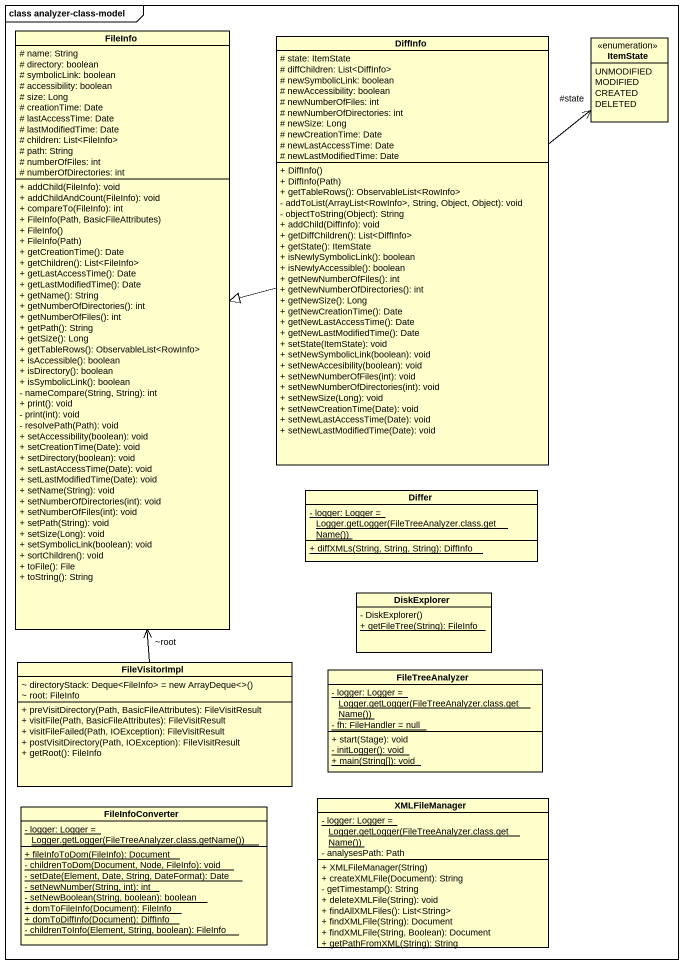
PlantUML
@startuml
mainframe class analyzer-class-model
hide circle
hide empty members
skinparam classAttributeIconSize 0
class FileInfo {
  # name: String
  # directory: boolean
  # symbolicLink: boolean
  # accessibility: boolean
  # size: Long
  # creationTime: Date
  # lastAccessTime: Date
  # lastModifiedTime: Date
  # children: List<FileInfo>
  # path: String
  # numberOfFiles: int
  # numberOfDirectories: int
  + addChild(FileInfo): void
  + addChildAndCount(FileInfo): void
  + compareTo(FileInfo): int
  + FileInfo(Path, BasicFileAttributes)
  + FileInfo()
  + FileInfo(Path)
  + getCreationTime(): Date
  + getChildren(): List<FileInfo>
  + getLastAccessTime(): Date
  + getLastModifiedTime(): Date
  + getName(): String
  + getNumberOfDirectories(): int
  + getNumberOfFiles(): int
  + getPath(): String
  + getSize(): Long
  + getTableRows(): ObservableList<RowInfo>
  + isAccessible(): boolean
  + isDirectory(): boolean
  + isSymbolicLink(): boolean
  - nameCompare(String, String): int
  + print(): void
  - print(int): void
  - resolvePath(Path): void
  + setAccessibility(boolean): void
  + setCreationTime(Date): void
  + setDirectory(boolean): void
  + setLastAccessTime(Date): void
  + setLastModifiedTime(Date): void
  + setName(String): void
  + setNumberOfDirectories(int): void
  + setNumberOfFiles(int): void
  + setPath(String): void
  + setSize(Long): void
  + setSymbolicLink(boolean): void
  + sortChildren(): void
  + toFile(): File
  + toString(): String
}
class DiffInfo {
  # state: ItemState
  # diffChildren: List<DiffInfo>
  # newSymbolicLink: boolean
  # newAccessibility: boolean
  # newNumberOfFiles: int
  # newNumberOfDirectories: int
  # newSize: Long
  # newCreationTime: Date
  # newLastAccessTime: Date
  # newLastModifiedTime: Date
  + DiffInfo()
  + DiffInfo(Path)
  + getTableRows(): ObservableList<RowInfo>
  - addToList(ArrayList<RowInfo>, String, Object, Object): void
  - objectToString(Object): String
  + addChild(DiffInfo): void
  + getDiffChildren(): List<DiffInfo>
  + getState(): ItemState
  + isNewlySymbolicLink(): boolean
  + isNewlyAccessible(): boolean
  + getNewNumberOfFiles(): int
  + getNewNumberOfDirectories(): int
  + getNewSize(): Long
  + getNewCreationTime(): Date
  + getNewLastAccessTime(): Date
  + getNewLastModifiedTime(): Date
  + setState(ItemState): void
  + setNewSymbolicLink(boolean): void
  + setNewAccesibility(boolean): void
  + setNewNumberOfFiles(int): void
  + setNewNumberOfDirectories(int): void
  + setNewSize(Long): void
  + setNewCreationTime(Date): void
  + setNewLastAccessTime(Date): void
  + setNewLastModifiedTime(Date): void
}
enum ItemState {
  UNMODIFIED
  MODIFIED
  CREATED
  DELETED
}
class Differ {
  {static} {field} - logger: Logger = Logger.getLogger(FileTreeAnalyzer.class.getName())
  {static} + diffXMLs(String, String, String): DiffInfo
}
class DiskExplorer {
  - DiskExplorer()
  {static} + getFileTree(String): FileInfo
}
class FileVisitorImpl {
  {field} ~ directoryStack: Deque<FileInfo> = new ArrayDeque<>()
  ~ root: FileInfo
  + preVisitDirectory(Path, BasicFileAttributes): FileVisitResult
  + visitFile(Path, BasicFileAttributes): FileVisitResult
  + visitFileFailed(Path, IOException): FileVisitResult
  + postVisitDirectory(Path, IOException): FileVisitResult
  + getRoot(): FileInfo
}
class FileTreeAnalyzer {
  {static} {field} - logger: Logger = Logger.getLogger(FileTreeAnalyzer.class.getName())
  {static} - fh: FileHandler = null
  + start(Stage): void
  {static} - initLogger(): void
  {static} + main(String[]): void
}
class FileInfoConverter {
  {static} {field} - logger: Logger = Logger.getLogger(FileTreeAnalyzer.class.getName())
  {static} + fileInfoToDom(FileInfo): Document
  {static} - childrenToDom(Document, Node, FileInfo): void
  {static} - setDate(Element, Date, String, DateFormat): Date
  {static} - setNewNumber(String, int): int
  {static} - setNewBoolean(String, boolean): boolean
  {static} + domToFileInfo(Document): FileInfo
  {static} + domToDiffInfo(Document): DiffInfo
  {static} - childrenToInfo(Element, String, boolean): FileInfo
}
class XMLFileManager {
  {static} {field} - logger: Logger = Logger.getLogger(FileTreeAnalyzer.class.getName())
  - analysesPath: Path
  + XMLFileManager(String)
  + createXMLFile(Document): String
  - getTimestamp(): String
  + deleteXMLFile(String): void
  + findAllXMLFiles(): List<String>
  + findXMLFile(String): Document
  + findXMLFile(String, Boolean): Document
  + getPathFromXML(String): String
}
DiffInfo -left-|> FileInfo
DiffInfo -up-> "#state" ItemState
FileVisitorImpl -up-> "~root" FileInfo
@enduml
